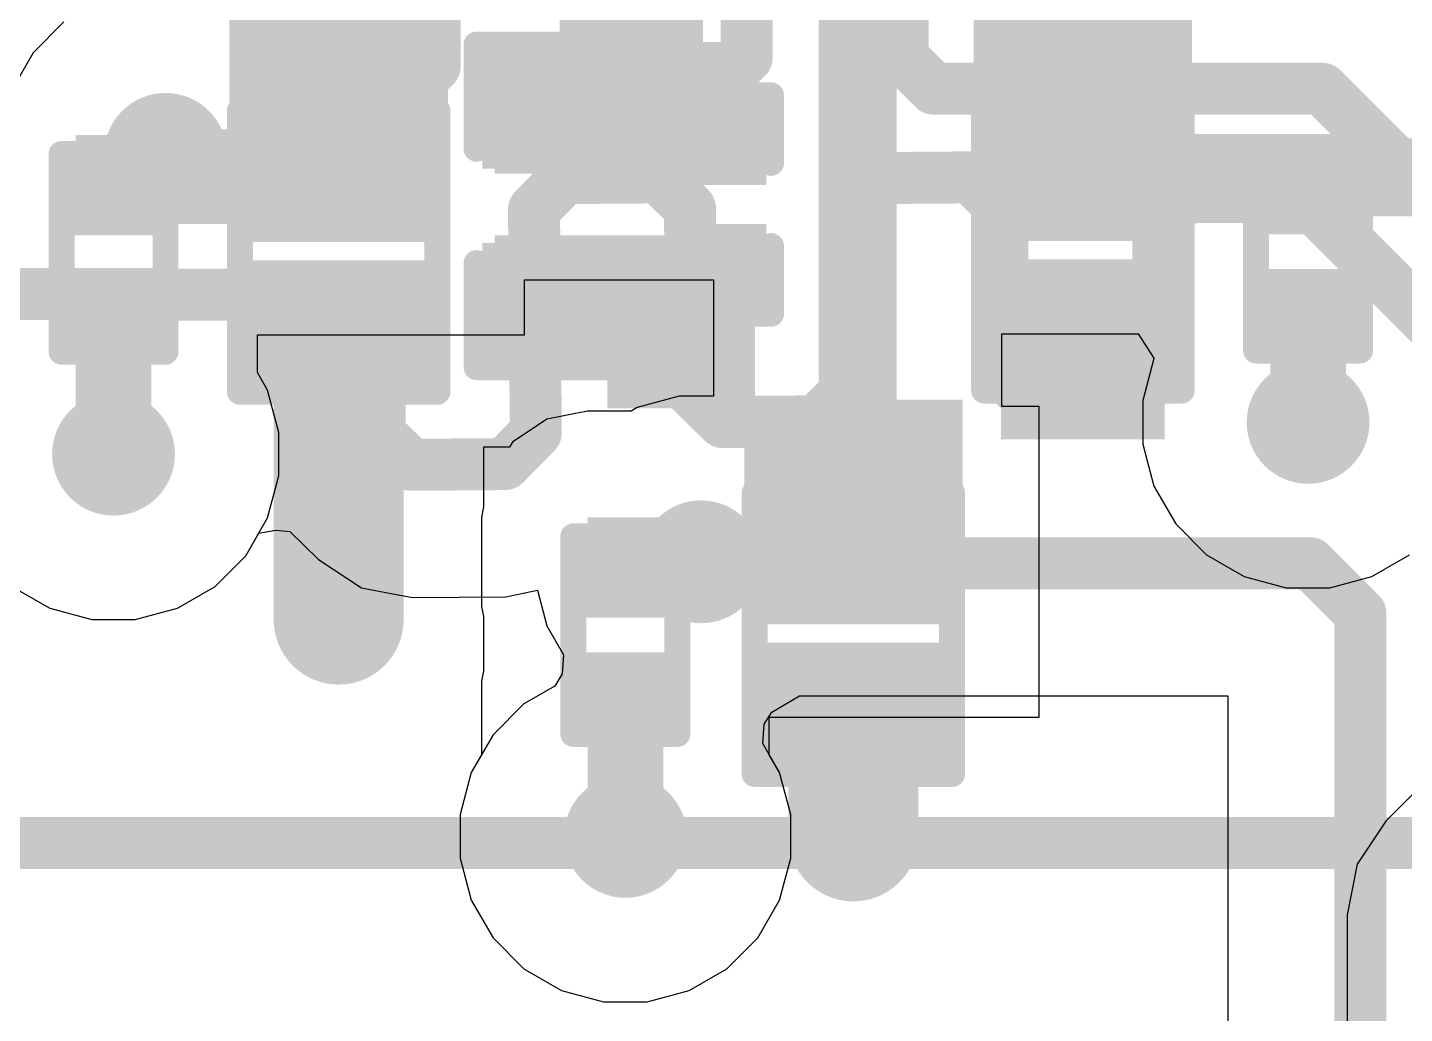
# Model space of a CAD drawing. Header units: millimetres. Extents: x -3 to 5437, y -3 to 5435.
# Drawn here: x 101.65 to 108.38, y 99.27 to 104.08 of the extents above; entities that cross this region are included whole.
import ezdxf

# ---------------------------------------------------------------- set-up
doc = ezdxf.new("R2010")
doc.units = ezdxf.units.MM
for name, color, linetype in [('BottomLayer', 5, 'Continuous'), ('TopLayer', 1, 'Continuous'), ('TopOverlay', 2, 'Continuous'), ('TopPaste', 8, 'Continuous'), ('TopSolder', 216, 'Continuous'), ('ViaHoleLayer', 16, 'Continuous')]:
    doc.layers.add(name, color=color, linetype=linetype)

# ---------------------------------------------------------------- blocks, each defined once
blk = doc.blocks.new('R___0201_66')
at = {"layer": 'TopLayer'}
for points in [[(-0.40999791, 0.18499963), (-0.13999845, 0.18499963), (-0.13999845, -0.18499963), (-0.40999791, -0.18499963)], [(0.14000099, 0.18499963), (0.41000045, 0.18499963), (0.41000045, -0.18499963), (0.14000099, -0.18499963)]]:
    blk.add_hatch(color=1, dxfattribs=at).paths.add_polyline_path(points)
at = {"layer": 'TopPaste'}
for points in [[(-0.40999791, 0.18499963), (-0.13999845, 0.18499963), (-0.13999845, -0.18499963), (-0.40999791, -0.18499963)], [(0.14000099, 0.18499963), (0.41000045, 0.18499963), (0.41000045, -0.18499963), (0.14000099, -0.18499963)]]:
    blk.add_hatch(color=8, dxfattribs=at).paths.add_polyline_path(points)
at = {"layer": 'TopSolder'}
for points in [[(-0.46499907, 0.24000079), (-0.08499729, 0.24000079), (-0.08499729, -0.24000079), (-0.46499907, -0.24000079)], [(0.08499983, 0.24000079), (0.46500161, 0.24000079), (0.46500161, -0.24000079), (0.08499983, -0.24000079)]]:
    blk.add_hatch(color=216, dxfattribs=at).paths.add_polyline_path(points)
at = {"layer": 'TopOverlay', "const_width": 0.127}
for points in [[(0.4826, 0.254), (-0.4826, 0.254)], [(-0.4826, -0.254), (-0.4826, 0.254)], [(0.4826, -0.254), (0.4826, 0.254)], [(0.4826, -0.254), (-0.4826, -0.254)]]:
    blk.add_lwpolyline(points, dxfattribs=at)
at = {"layer": 'TopOverlay', "const_width": 0.0635}
for points in [[(-0.51435, 0.254, 1), (-0.4508499999999999, 0.254, 1)], [(-0.51435, 0.254, 1), (-0.4508499999999999, 0.254, 1)], [(0.4508499999999999, 0.254, 1), (0.51435, 0.254, 1)], [(0.4508499999999999, 0.254, 1), (0.51435, 0.254, 1)], [(-0.51435, -0.254, 1), (-0.4508499999999999, -0.254, 1)], [(-0.51435, -0.254, 1), (-0.4508499999999999, -0.254, 1)], [(0.4508499999999999, -0.254, 1), (0.51435, -0.254, 1)], [(0.4508499999999999, -0.254, 1), (0.51435, -0.254, 1)]]:
    blk.add_lwpolyline(points, format="xyb", close=True, dxfattribs=at)
blk = doc.blocks.new('R___0201_67')
at = {"layer": 'TopLayer'}
for points in [[(-0.40999791, 0.18499963), (-0.13999845, 0.18499963), (-0.13999845, -0.18499963), (-0.40999791, -0.18499963)], [(0.14000099, 0.18499963), (0.41000045, 0.18499963), (0.41000045, -0.18499963), (0.14000099, -0.18499963)]]:
    blk.add_hatch(color=1, dxfattribs=at).paths.add_polyline_path(points)
at = {"layer": 'TopPaste'}
for points in [[(-0.40999791, 0.18499963), (-0.13999845, 0.18499963), (-0.13999845, -0.18499963), (-0.40999791, -0.18499963)], [(0.14000099, 0.18499963), (0.41000045, 0.18499963), (0.41000045, -0.18499963), (0.14000099, -0.18499963)]]:
    blk.add_hatch(color=8, dxfattribs=at).paths.add_polyline_path(points)
at = {"layer": 'TopSolder'}
for points in [[(-0.46499907, 0.24000079), (-0.08499729, 0.24000079), (-0.08499729, -0.24000079), (-0.46499907, -0.24000079)], [(0.08499983, 0.24000079), (0.46500161, 0.24000079), (0.46500161, -0.24000079), (0.08499983, -0.24000079)]]:
    blk.add_hatch(color=216, dxfattribs=at).paths.add_polyline_path(points)
at = {"layer": 'TopOverlay', "const_width": 0.127}
for points in [[(0.4826, 0.254), (-0.4826, 0.254)], [(-0.4826, -0.254), (-0.4826, 0.254)], [(0.4826, -0.254), (0.4826, 0.254)], [(0.4826, -0.254), (-0.4826, -0.254)]]:
    blk.add_lwpolyline(points, dxfattribs=at)
at = {"layer": 'TopOverlay', "const_width": 0.0635}
for points in [[(-0.51435, 0.254, 1), (-0.4508499999999999, 0.254, 1)], [(-0.51435, 0.254, 1), (-0.4508499999999999, 0.254, 1)], [(0.4508499999999999, 0.254, 1), (0.51435, 0.254, 1)], [(0.4508499999999999, 0.254, 1), (0.51435, 0.254, 1)], [(-0.51435, -0.254, 1), (-0.4508499999999999, -0.254, 1)], [(-0.51435, -0.254, 1), (-0.4508499999999999, -0.254, 1)], [(0.4508499999999999, -0.254, 1), (0.51435, -0.254, 1)], [(0.4508499999999999, -0.254, 1), (0.51435, -0.254, 1)]]:
    blk.add_lwpolyline(points, format="xyb", close=True, dxfattribs=at)
blk = doc.blocks.new('R___0201_68')
at = {"layer": 'TopLayer'}
for points in [[(-0.40999791, 0.18499963), (-0.13999845, 0.18499963), (-0.13999845, -0.18499963), (-0.40999791, -0.18499963)], [(0.14000099, 0.18499963), (0.41000045, 0.18499963), (0.41000045, -0.18499963), (0.14000099, -0.18499963)]]:
    blk.add_hatch(color=1, dxfattribs=at).paths.add_polyline_path(points)
at = {"layer": 'TopPaste'}
for points in [[(-0.40999791, 0.18499963), (-0.13999845, 0.18499963), (-0.13999845, -0.18499963), (-0.40999791, -0.18499963)], [(0.14000099, 0.18499963), (0.41000045, 0.18499963), (0.41000045, -0.18499963), (0.14000099, -0.18499963)]]:
    blk.add_hatch(color=8, dxfattribs=at).paths.add_polyline_path(points)
at = {"layer": 'TopSolder'}
for points in [[(-0.46499907, 0.24000079), (-0.08499729, 0.24000079), (-0.08499729, -0.24000079), (-0.46499907, -0.24000079)], [(0.08499983, 0.24000079), (0.46500161, 0.24000079), (0.46500161, -0.24000079), (0.08499983, -0.24000079)]]:
    blk.add_hatch(color=216, dxfattribs=at).paths.add_polyline_path(points)
at = {"layer": 'TopOverlay', "const_width": 0.127}
for points in [[(0.4826, 0.254), (-0.4826, 0.254)], [(-0.4826, -0.254), (-0.4826, 0.254)], [(0.4826, -0.254), (0.4826, 0.254)], [(0.4826, -0.254), (-0.4826, -0.254)]]:
    blk.add_lwpolyline(points, dxfattribs=at)
at = {"layer": 'TopOverlay', "const_width": 0.0635}
for points in [[(-0.51435, 0.254, 1), (-0.4508499999999999, 0.254, 1)], [(-0.51435, 0.254, 1), (-0.4508499999999999, 0.254, 1)], [(0.4508499999999999, 0.254, 1), (0.51435, 0.254, 1)], [(0.4508499999999999, 0.254, 1), (0.51435, 0.254, 1)], [(-0.51435, -0.254, 1), (-0.4508499999999999, -0.254, 1)], [(-0.51435, -0.254, 1), (-0.4508499999999999, -0.254, 1)], [(0.4508499999999999, -0.254, 1), (0.51435, -0.254, 1)], [(0.4508499999999999, -0.254, 1), (0.51435, -0.254, 1)]]:
    blk.add_lwpolyline(points, format="xyb", close=True, dxfattribs=at)
blk = doc.blocks.new('SOD_882_87')
at = {"layer": 'TopLayer'}
for points in [[(-0.09999980000000003, -0.4000004699999999), (-0.5999987999999999, -0.4000004699999999), (-0.5999987999999999, 0.4000004699999999), (-0.09999979999999996, 0.4000004699999999)], [(0.6000013399999999, -0.4000004699999999), (0.10000234, -0.4000004699999999), (0.10000234, 0.4000004699999999), (0.6000013399999999, 0.4000004699999999)]]:
    blk.add_hatch(color=1, dxfattribs=at).paths.add_polyline_path(points)
at = {"layer": 'TopOverlay'}
blk.add_hatch(color=2, dxfattribs=at).paths.add_polyline_path([(0.6849262399999999, -0.5334), (1.14212624, -0.5334), (1.14212624, 0.5334), (0.6849262399999999, 0.5334)])
at = {"layer": 'TopPaste'}
for points in [[(-0.09999980000000003, -0.4000004699999999), (-0.5999987999999999, -0.4000004699999999), (-0.5999987999999999, 0.4000004699999999), (-0.09999979999999996, 0.4000004699999999)], [(0.6000013399999999, -0.4000004699999999), (0.10000234, -0.4000004699999999), (0.10000234, 0.4000004699999999), (0.6000013399999999, 0.4000004699999999)]]:
    blk.add_hatch(color=8, dxfattribs=at).paths.add_polyline_path(points)
at = {"layer": 'TopSolder'}
for points in [[(-0.04499864000000007, -0.4550016300000001), (-0.65499996, -0.4550016299999999), (-0.6549999599999999, 0.4550016300000001), (-0.04499863999999992, 0.4550016299999999)], [(0.6550024999999999, -0.4550016300000001), (0.04500117999999993, -0.4550016299999999), (0.04500118000000007, 0.4550016300000001), (0.6550025, 0.4550016299999999)]]:
    blk.add_hatch(color=216, dxfattribs=at).paths.add_polyline_path(points)
at = {"layer": 'TopOverlay', "const_width": 0.127}
for points in [[(-0.6858, 0.4826), (0.6858, 0.4826)], [(-0.6858, 0.4826), (-0.6858, -0.4826)], [(0.6858, 0.4826), (0.6858, -0.4826)], [(-0.6858, -0.4826), (0.6858, -0.4826)]]:
    blk.add_lwpolyline(points, dxfattribs=at)
at = {"layer": 'TopOverlay', "const_width": 0.0635}
for points in [[(-0.71755, 0.4826, 1), (-0.6540499999999999, 0.4826, 1)], [(-0.71755, 0.4826, 1), (-0.6540499999999999, 0.4826, 1)], [(0.6540499999999999, 0.4826, 1), (0.71755, 0.4826, 1)], [(0.6540499999999999, 0.4826, 1), (0.71755, 0.4826, 1)], [(-0.71755, -0.4826, 1), (-0.6540499999999999, -0.4826, 1)], [(-0.71755, -0.4826, 1), (-0.6540499999999999, -0.4826, 1)], [(0.6540499999999999, -0.4826, 1), (0.71755, -0.4826, 1)], [(0.6540499999999999, -0.4826, 1), (0.71755, -0.4826, 1)]]:
    blk.add_lwpolyline(points, format="xyb", close=True, dxfattribs=at)
blk = doc.blocks.new('SOD_882_88')
at = {"layer": 'TopLayer'}
for points in [[(-0.09999980000000003, -0.4000004699999999), (-0.5999987999999999, -0.4000004699999999), (-0.5999987999999999, 0.4000004699999999), (-0.09999979999999996, 0.4000004699999999)], [(0.6000013399999999, -0.4000004699999999), (0.10000234, -0.4000004699999999), (0.10000234, 0.4000004699999999), (0.6000013399999999, 0.4000004699999999)]]:
    blk.add_hatch(color=1, dxfattribs=at).paths.add_polyline_path(points)
at = {"layer": 'TopOverlay'}
blk.add_hatch(color=2, dxfattribs=at).paths.add_polyline_path([(0.68510912, -0.5334), (1.14230912, -0.5334), (1.14230912, 0.5334), (0.68510912, 0.5334)])
at = {"layer": 'TopPaste'}
for points in [[(-0.09999980000000003, -0.4000004699999999), (-0.5999987999999999, -0.4000004699999999), (-0.5999987999999999, 0.4000004699999999), (-0.09999979999999996, 0.4000004699999999)], [(0.6000013399999999, -0.4000004699999999), (0.10000234, -0.4000004699999999), (0.10000234, 0.4000004699999999), (0.6000013399999999, 0.4000004699999999)]]:
    blk.add_hatch(color=8, dxfattribs=at).paths.add_polyline_path(points)
at = {"layer": 'TopSolder'}
for points in [[(-0.04499864000000007, -0.4550016300000001), (-0.65499996, -0.4550016299999999), (-0.6549999599999999, 0.4550016300000001), (-0.04499863999999992, 0.4550016299999999)], [(0.6550024999999999, -0.4550016300000001), (0.04500117999999993, -0.4550016299999999), (0.04500118000000007, 0.4550016300000001), (0.6550025, 0.4550016299999999)]]:
    blk.add_hatch(color=216, dxfattribs=at).paths.add_polyline_path(points)
at = {"layer": 'TopOverlay', "const_width": 0.127}
for points in [[(-0.6858, 0.4826), (0.6858, 0.4826)], [(-0.6858, 0.4826), (-0.6858, -0.4826)], [(0.6858, 0.4826), (0.6858, -0.4826)], [(-0.6858, -0.4826), (0.6858, -0.4826)]]:
    blk.add_lwpolyline(points, dxfattribs=at)
at = {"layer": 'TopOverlay', "const_width": 0.0635}
for points in [[(-0.71755, 0.4826, 1), (-0.6540499999999999, 0.4826, 1)], [(-0.71755, 0.4826, 1), (-0.6540499999999999, 0.4826, 1)], [(0.6540499999999999, 0.4826, 1), (0.71755, 0.4826, 1)], [(0.6540499999999999, 0.4826, 1), (0.71755, 0.4826, 1)], [(-0.71755, -0.4826, 1), (-0.6540499999999999, -0.4826, 1)], [(-0.71755, -0.4826, 1), (-0.6540499999999999, -0.4826, 1)], [(0.6540499999999999, -0.4826, 1), (0.71755, -0.4826, 1)], [(0.6540499999999999, -0.4826, 1), (0.71755, -0.4826, 1)]]:
    blk.add_lwpolyline(points, format="xyb", close=True, dxfattribs=at)
blk = doc.blocks.new('SOD_882_89')
at = {"layer": 'TopLayer'}
for points in [[(-0.09999980000000003, -0.4000004699999999), (-0.5999987999999999, -0.4000004699999999), (-0.5999987999999999, 0.4000004699999999), (-0.09999979999999996, 0.4000004699999999)], [(0.6000013399999999, -0.4000004699999999), (0.10000234, -0.4000004699999999), (0.10000234, 0.4000004699999999), (0.6000013399999999, 0.4000004699999999)]]:
    blk.add_hatch(color=1, dxfattribs=at).paths.add_polyline_path(points)
at = {"layer": 'TopOverlay'}
blk.add_hatch(color=2, dxfattribs=at).paths.add_polyline_path([(0.6899452799999999, -0.5334), (1.14714528, -0.5334), (1.14714528, 0.5334), (0.6899452799999999, 0.5334)])
at = {"layer": 'TopPaste'}
for points in [[(-0.09999980000000003, -0.4000004699999999), (-0.5999987999999999, -0.4000004699999999), (-0.5999987999999999, 0.4000004699999999), (-0.09999979999999996, 0.4000004699999999)], [(0.6000013399999999, -0.4000004699999999), (0.10000234, -0.4000004699999999), (0.10000234, 0.4000004699999999), (0.6000013399999999, 0.4000004699999999)]]:
    blk.add_hatch(color=8, dxfattribs=at).paths.add_polyline_path(points)
at = {"layer": 'TopSolder'}
for points in [[(-0.04499864000000007, -0.4550016300000001), (-0.65499996, -0.4550016299999999), (-0.6549999599999999, 0.4550016300000001), (-0.04499863999999992, 0.4550016299999999)], [(0.6550024999999999, -0.4550016300000001), (0.04500117999999993, -0.4550016299999999), (0.04500118000000007, 0.4550016300000001), (0.6550025, 0.4550016299999999)]]:
    blk.add_hatch(color=216, dxfattribs=at).paths.add_polyline_path(points)
at = {"layer": 'TopOverlay', "const_width": 0.127}
for points in [[(-0.6858, 0.4826), (0.6858, 0.4826)], [(-0.6858, 0.4826), (-0.6858, -0.4826)], [(0.6858, 0.4826), (0.6858, -0.4826)], [(-0.6858, -0.4826), (0.6858, -0.4826)]]:
    blk.add_lwpolyline(points, dxfattribs=at)
at = {"layer": 'TopOverlay', "const_width": 0.0635}
for points in [[(-0.71755, 0.4826, 1), (-0.6540499999999999, 0.4826, 1)], [(-0.71755, 0.4826, 1), (-0.6540499999999999, 0.4826, 1)], [(0.6540499999999999, 0.4826, 1), (0.71755, 0.4826, 1)], [(0.6540499999999999, 0.4826, 1), (0.71755, 0.4826, 1)], [(-0.71755, -0.4826, 1), (-0.6540499999999999, -0.4826, 1)], [(-0.71755, -0.4826, 1), (-0.6540499999999999, -0.4826, 1)], [(0.6540499999999999, -0.4826, 1), (0.71755, -0.4826, 1)], [(0.6540499999999999, -0.4826, 1), (0.71755, -0.4826, 1)]]:
    blk.add_lwpolyline(points, format="xyb", close=True, dxfattribs=at)
blk = doc.blocks.new('CAP_0201_91')
at = {"layer": 'TopLayer'}
for points in [[(-0.4499991, 0.1499997), (-0.1499997, 0.1499997), (-0.1499997, -0.1499997), (-0.4499991, -0.1499997)], [(0.1499997, 0.1499997), (0.4499991, 0.1499997), (0.4499991, -0.1499997), (0.1499997, -0.1499997)]]:
    blk.add_hatch(color=1, dxfattribs=at).paths.add_polyline_path(points)
at = {"layer": 'TopPaste'}
for points in [[(-0.4499991, 0.1499997), (-0.1499997, 0.1499997), (-0.1499997, -0.1499997), (-0.4499991, -0.1499997)], [(0.1499997, 0.1499997), (0.4499991, 0.1499997), (0.4499991, -0.1499997), (0.1499997, -0.1499997)]]:
    blk.add_hatch(color=8, dxfattribs=at).paths.add_polyline_path(points)
at = {"layer": 'TopSolder'}
for points in [[(-0.50500026, 0.20500086), (-0.09499853999999999, 0.20500086), (-0.09499853999999999, -0.20500086), (-0.50500026, -0.20500086)], [(0.09499853999999999, 0.20500086), (0.50500026, 0.20500086), (0.50500026, -0.20500086), (0.09499853999999999, -0.20500086)]]:
    blk.add_hatch(color=216, dxfattribs=at).paths.add_polyline_path(points)
at = {"layer": 'TopOverlay', "const_width": 0.127}
for points in [[(-0.5334, 0.2286), (-0.5334, -0.2286)], [(-0.5334, 0.2286), (-0.2032, 0.2286)], [(0.2032, 0.2286), (0.5334, 0.2286)], [(0.5334, 0.2286), (0.5334, -0.2286)], [(-0.5334, -0.2286), (-0.2032, -0.2286)], [(0.2032, -0.2286), (0.5334, -0.2286)]]:
    blk.add_lwpolyline(points, dxfattribs=at)
at = {"layer": 'TopOverlay', "const_width": 0.0635}
for points in [[(-0.5651499999999999, 0.2286, 1), (-0.5016499999999999, 0.2286, 1)], [(-0.5651499999999999, 0.2286, 1), (-0.5016499999999999, 0.2286, 1)], [(-0.23495, 0.2286, 1), (-0.17145, 0.2286, 1)], [(0.17145, 0.2286, 1), (0.23495, 0.2286, 1)], [(0.5016499999999999, 0.2286, 1), (0.5651499999999999, 0.2286, 1)], [(0.5016499999999999, 0.2286, 1), (0.5651499999999999, 0.2286, 1)], [(-0.5651499999999999, -0.2286, 1), (-0.5016499999999999, -0.2286, 1)], [(-0.5651499999999999, -0.2286, 1), (-0.5016499999999999, -0.2286, 1)], [(-0.23495, -0.2286, 1), (-0.17145, -0.2286, 1)], [(0.17145, -0.2286, 1), (0.23495, -0.2286, 1)], [(0.5016499999999999, -0.2286, 1), (0.5651499999999999, -0.2286, 1)], [(0.5016499999999999, -0.2286, 1), (0.5651499999999999, -0.2286, 1)]]:
    blk.add_lwpolyline(points, format="xyb", close=True, dxfattribs=at)
blk = doc.blocks.new('C___0402_92')
at = {"layer": 'TopLayer'}
for points in [[(-0.6985, -0.3175), (-0.6985, 0.3175), (-0.2412999999999999, 0.3175), (-0.2413, -0.3175)], [(0.2412999999999999, -0.3175), (0.2413, 0.3175), (0.6985, 0.3175), (0.6985, -0.3175)]]:
    blk.add_hatch(color=1, dxfattribs=at).paths.add_polyline_path(points)
at = {"layer": 'TopPaste'}
for points in [[(-0.6985, -0.3175), (-0.6985, 0.3175), (-0.2412999999999999, 0.3175), (-0.2413, -0.3175)], [(0.2412999999999999, -0.3175), (0.2413, 0.3175), (0.6985, 0.3175), (0.6985, -0.3175)]]:
    blk.add_hatch(color=8, dxfattribs=at).paths.add_polyline_path(points)
at = {"layer": 'TopSolder'}
for points in [[(-0.7584998799999999, -0.37749988), (-0.7584998799999999, 0.37749988), (-0.18130012, 0.37749988), (-0.18130012, -0.37749988)], [(0.18130012, -0.37749988), (0.18130012, 0.37749988), (0.7584998799999999, 0.37749988), (0.7584998799999999, -0.37749988)]]:
    blk.add_hatch(color=216, dxfattribs=at).paths.add_polyline_path(points)
at = {"layer": 'TopOverlay', "const_width": 0.127}
for points in [[(-0.7874, 0.4064), (-0.7874, -0.4064)], [(-0.7874, 0.4064), (-0.2794, 0.4064)], [(0.2794, 0.4064), (0.7874, 0.4064)], [(0.7874, 0.4064), (0.7874, -0.4064)], [(-0.7874, -0.4064), (-0.2794, -0.4064)], [(0.2794, -0.4064), (0.7874, -0.4064)]]:
    blk.add_lwpolyline(points, dxfattribs=at)
at = {"layer": 'TopOverlay', "const_width": 0.0635}
for points in [[(-0.8191499999999999, 0.4064, 1), (-0.7556499999999999, 0.4064, 1)], [(-0.8191499999999999, 0.4064, 1), (-0.7556499999999999, 0.4064, 1)], [(-0.31115, 0.4064, 1), (-0.24765, 0.4064, 1)], [(0.24765, 0.4064, 1), (0.31115, 0.4064, 1)], [(0.7556499999999999, 0.4064, 1), (0.8191499999999999, 0.4064, 1)], [(0.7556499999999999, 0.4064, 1), (0.8191499999999999, 0.4064, 1)], [(-0.8191499999999999, -0.4064, 1), (-0.7556499999999999, -0.4064, 1)], [(-0.8191499999999999, -0.4064, 1), (-0.7556499999999999, -0.4064, 1)], [(-0.31115, -0.4064, 1), (-0.24765, -0.4064, 1)], [(0.24765, -0.4064, 1), (0.31115, -0.4064, 1)], [(0.7556499999999999, -0.4064, 1), (0.8191499999999999, -0.4064, 1)], [(0.7556499999999999, -0.4064, 1), (0.8191499999999999, -0.4064, 1)]]:
    blk.add_lwpolyline(points, format="xyb", close=True, dxfattribs=at)

msp = doc.modelspace()

# ---------------------------------------------------------------- hatches: boundary and pattern name
at = {"layer": 'BottomLayer'}
h = msp.add_hatch(color=5, dxfattribs=at)
edge = h.paths.add_edge_path()
edge.add_arc((102.325043, 103.46449716), 0.2999994, 0, 360)
h = msp.add_hatch(color=5, dxfattribs=at)
edge = h.paths.add_edge_path()
edge.add_arc((107.90700034, 102.15611776), 0.2999994, 0, 360)
h = msp.add_hatch(color=5, dxfattribs=at)
edge = h.paths.add_edge_path()
edge.add_arc((102.07081948, 102.00089836), 0.2999994, 0, 360)
h = msp.add_hatch(color=5, dxfattribs=at)
edge = h.paths.add_edge_path()
edge.add_arc((104.94127348, 101.47511836), 0.2999994, 0, 360)
h = msp.add_hatch(color=5, dxfattribs=at)
edge = h.paths.add_edge_path()
edge.add_arc((103.17081982, 101.19289896), 0.2999994, 0, 360)
h = msp.add_hatch(color=5, dxfattribs=at)
edge = h.paths.add_edge_path()
edge.add_arc((104.5718, 100.13451652), 0.2999994, 0, 360)
at = {"layer": 'TopLayer'}
for points in [[(104.25103356, 103.7336), (104.95103724, 103.7336), (104.95103724, 104.82815204), (104.25103356, 104.82815204)], [(103.93353356, 103.36974246), (105.20443272, 103.36974246), (105.20443272, 104.01299746), (103.93353356, 104.01299746)], [(103.505, 103.55922138), (101.88582112, 103.55922138), (101.88582112, 103.12400254), (103.505, 103.12400254)], [(106.47281982, 103.12928066), (108.0919987, 103.12928066), (108.0919987, 103.5644995), (106.47281982, 103.5644995)], [(103.93353356, 102.5144), (105.20443272, 102.5144), (105.20443272, 103.06974052), (103.93353356, 103.06974052)], [(104.48302446, 102.22392052), (105.20443018, 102.22392052), (105.20443018, 103.06974052), (104.48302446, 103.06974052)], [(106.40699826, 102.073837), (107.20700174, 102.073837), (107.20700174, 102.80829324), (106.40699826, 102.80829324)], [(101.88581858, 101.854), (102.25582038, 101.854), (102.25582038, 102.75796568), (101.88581858, 102.75796568)], [(107.72199944, 101.981), (108.09200124, 101.981), (108.09200124, 102.76346732), (107.72199944, 102.76346732)], [(106.01961524, 101.69283954), (104.38680164, 101.69283954), (104.38680164, 101.2576207), (106.01961524, 101.2576207)], [(104.3867991, 99.949), (104.7568009, 99.949), (104.7568009, 100.89158384), (104.3867991, 100.89158384)]]:
    msp.add_hatch(color=1, dxfattribs=at).paths.add_polyline_path(points)
h = msp.add_hatch(color=1, dxfattribs=at)
edge = h.paths.add_edge_path()
edge.add_arc((102.325043, 103.46449716), 0.2999994, 0, 360)
h = msp.add_hatch(color=1, dxfattribs=at)
edge = h.paths.add_edge_path()
edge.add_arc((107.90700034, 102.15611776), 0.2999994, 0, 360)
h = msp.add_hatch(color=1, dxfattribs=at)
edge = h.paths.add_edge_path()
edge.add_arc((102.07081948, 102.00089836), 0.2999994, 0, 360)
h = msp.add_hatch(color=1, dxfattribs=at)
edge = h.paths.add_edge_path()
edge.add_arc((104.94127348, 101.47511836), 0.2999994, 0, 360)
h = msp.add_hatch(color=1, dxfattribs=at)
edge = h.paths.add_edge_path()
edge.add_arc((103.17081982, 101.19289896), 0.2999994, 0, 360)
h = msp.add_hatch(color=1, dxfattribs=at)
edge = h.paths.add_edge_path()
edge.add_arc((104.5718, 100.13451652), 0.2999994, 0, 360)
at = {"layer": 'ViaHoleLayer'}
h = msp.add_hatch(color=16, dxfattribs=at)
edge = h.paths.add_edge_path()
edge.add_arc((102.325043, 103.46449716), 0.1499997, 0, 360)
h = msp.add_hatch(color=16, dxfattribs=at)
edge = h.paths.add_edge_path()
edge.add_arc((107.90700034, 102.15611776), 0.1499997, 0, 360)
h = msp.add_hatch(color=16, dxfattribs=at)
edge = h.paths.add_edge_path()
edge.add_arc((102.07081948, 102.00089836), 0.1499997, 0, 360)
h = msp.add_hatch(color=16, dxfattribs=at)
edge = h.paths.add_edge_path()
edge.add_arc((104.94127348, 101.47511836), 0.1499997, 0, 360)
h = msp.add_hatch(color=16, dxfattribs=at)
edge = h.paths.add_edge_path()
edge.add_arc((103.17081982, 101.19289896), 0.1499997, 0, 360)
h = msp.add_hatch(color=16, dxfattribs=at)
edge = h.paths.add_edge_path()
edge.add_arc((104.5718, 100.13451652), 0.1499997, 0, 360)

# ---------------------------------------------------------------- linework, layer by layer
at = {"layer": 'BottomLayer'}
for p, q in [((101.82892004, 104.1110567), (101.67848346, 103.96062012)), ((101.67848346, 103.96062012), (101.57210826, 103.7763736)), ((102.71737902, 101.5047754), (102.7806301, 101.61432814)), ((102.7806301, 101.61432814), (102.8640818, 101.62890012)), ((102.8640818, 101.62890012), (102.93270752, 101.62373122)), ((102.93270752, 101.62373122), (103.07152106, 101.48712748)), ((102.56694244, 101.35433882), (102.71737902, 101.5047754)), ((103.07152106, 101.48712748), (103.07153376, 101.48711732)), ((103.07153376, 101.48711732), (103.2826865, 101.34847142)), ((101.57469652, 101.35433882), (101.75894304, 101.24796362)), ((102.38269592, 101.24796362), (102.56694244, 101.35433882)), ((103.2826865, 101.34847142), (103.28269158, 101.34847142)), ((103.28269158, 101.34847142), (103.28270174, 101.3484638)), ((103.28270174, 101.3484638), (103.43626506, 101.31920046)), ((103.43626506, 101.31920046), (103.53083942, 101.30117662)), ((103.98803942, 101.30485708), (104.14184912, 101.3367417)), ((104.14184912, 101.3367417), (104.18833874, 101.16324192)), ((101.75894304, 101.24796362), (101.96444428, 101.19289896)), ((102.17719468, 101.19289896), (102.38269592, 101.24796362)), ((103.53083942, 101.30117662), (103.53084704, 101.30117916)), ((103.53084704, 101.30117916), (103.53085466, 101.30117662)), ((103.53085466, 101.30117662), (103.98803942, 101.30485708)), ((101.96444428, 101.19289896), (102.17719468, 101.19289896)), ((104.18833874, 101.16324192), (104.27008356, 101.0216547)), ((104.27008356, 101.0216547), (104.26295886, 100.92756802)), ((104.26295886, 100.92756802), (104.22614918, 100.86795168)), ((104.22614918, 100.86795168), (104.07567704, 100.78107606)), ((104.07567704, 100.78107606), (103.92524046, 100.63063948)), ((105.2869243, 100.7416832), (105.422954, 100.82022)), ((105.422954, 100.82022), (107.51528916, 100.82022)), ((107.51528916, 100.82022), (107.51528916, 95.0266578)), ((105.25011462, 100.68206686), (105.2869243, 100.7416832)), ((105.24298992, 100.58798018), (105.25011462, 100.68206686)), ((103.92524046, 100.63063948), (103.81886526, 100.44639296)), ((105.32473474, 100.44639296), (105.24298992, 100.58798018)), ((103.81886526, 100.44639296), (103.7638006, 100.24089172)), ((105.3797994, 100.24089172), (105.32473474, 100.44639296)), ((103.7638006, 100.24089172), (103.7638006, 100.02814132)), ((105.3797994, 100.02814132), (105.3797994, 100.24089172)), ((103.7638006, 100.02814132), (103.81886526, 99.82264008)), ((105.32473474, 99.82264008), (105.3797994, 100.02814132)), ((103.81886526, 99.82264008), (103.92524046, 99.63839355999998)), ((105.21835954, 99.63839355999998), (105.32473474, 99.82264008)), ((103.92524046, 99.63839355999998), (104.07567704, 99.48795697999999)), ((105.06792296, 99.48795697999999), (105.21835954, 99.63839355999998)), ((104.07567704, 99.48795697999999), (104.25992356, 99.38158177999999)), ((104.88367644, 99.38158177999999), (105.06792296, 99.48795697999999)), ((104.25992356, 99.38158177999999), (104.4654248, 99.32651711999999)), ((104.6781752, 99.32651711999999), (104.88367644, 99.38158177999999)), ((104.4654248, 99.32651711999999), (104.6781752, 99.32651711999999))]:
    msp.add_line(p, q, dxfattribs=at)
at = {"layer": 'BottomLayer', "const_width": 0.254}
for points in [[(103.64032104, 103.8954361), (103.64032104, 104.99028786)], [(104.40232104, 103.93767376), (104.40232104, 104.99028786)], [(105.16432104, 103.93767376), (105.16432104, 104.5090493)], [(105.92632104, 103.93767376), (105.92632104, 104.5090493)], [(103.36090834, 103.6160234), (103.64032104, 103.8954361)], [(104.40232104, 103.93767376), (104.55472104, 103.78527376)], [(105.01192104, 103.78527376), (105.16432104, 103.93767376)], [(105.92632104, 103.93767376), (106.07872104, 103.78527376)], [(104.55472104, 103.78527376), (105.01192104, 103.78527376)], [(106.07872104, 103.78527376), (106.31835734, 103.78527376)], [(106.31835734, 103.78527376), (107.97517648, 103.78527376)], [(107.97517648, 103.78527376), (109.03828078, 102.72216946)], [(103.20516316, 103.46027822), (103.36090834, 103.6160234)], [(102.325043, 103.46449716), (102.32926194, 103.46027822)], [(102.32926194, 103.46027822), (103.20516316, 103.46027822)], [(104.12523752, 103.19494474), (104.27640308, 103.34856394)], [(104.27640308, 103.34856394), (104.73358784, 103.3522444)], [(104.73358784, 103.3522444), (104.88721212, 103.2010763)], [(105.64928578, 103.19494474), (105.80045134, 103.34856394)], [(105.80045134, 103.34856394), (106.25763864, 103.3522444)], [(106.25763864, 103.3522444), (106.41126292, 103.2010763)], [(107.1739538, 103.1179802), (107.3251219, 103.2715994)], [(107.3251219, 103.2715994), (107.63370396, 103.2715994)], [(107.63370396, 103.2715994), (107.868847, 103.2715994)], [(107.868847, 103.2715994), (108.60648078, 102.53396562)], [(104.88721212, 103.2010763), (104.8943927, 102.30851014)], [(106.41126292, 103.2010763), (106.41777802, 102.3914259)], [(104.12523752, 103.19494474), (104.13400052, 102.10589942)], [(105.64928578, 103.19494474), (105.65636984, 102.3146417)], [(107.1739538, 103.1179802), (107.17975262, 102.39755492)], [(100.9113425, 102.78349776), (102.3250811, 102.78349776)], [(102.3250811, 102.78349776), (102.35289664, 102.78349776)], [(102.35289664, 102.78349776), (102.35711558, 102.77927882)], [(102.35711558, 102.77927882), (102.74596672, 102.77927882)], [(102.74596672, 102.77927882), (102.75018566, 102.78349776)], [(102.75018566, 102.78349776), (103.20083754, 102.78349776)], [(103.20083754, 102.78349776), (103.21401252, 102.79667274)], [(103.21401252, 102.79667274), (103.36763426, 102.64549956)], [(103.36763426, 102.64549956), (103.37202592, 102.09976786)], [(107.02857944, 102.24393318), (107.17975262, 102.39755492)], [(106.41777802, 102.3914259), (106.57139468, 102.24025526)], [(104.8943927, 102.30851014), (105.04800936, 102.1573395)], [(105.50519666, 102.16101996), (105.65636984, 102.3146417)], [(106.57139468, 102.24025526), (107.02857944, 102.24393318)], [(105.04800936, 102.1573395), (105.50519666, 102.16101996)], [(103.37202592, 102.09976786), (103.52564258, 101.94859722)], [(103.98282734, 101.95227768), (104.13400052, 102.10589942)], [(103.52564258, 101.94859722), (103.98282734, 101.95227768)], [(104.94873092, 101.46766092), (107.91733306, 101.46766092)], [(107.91733306, 101.46766092), (108.16273008, 101.2222639)], [(108.16273008, 92.09945257999999), (108.16273008, 101.2222639)]]:
    msp.add_lwpolyline(points, dxfattribs=at)
at = {"layer": 'BottomLayer', "const_width": 0.127}
for points in [[(103.57682104, 103.8954361, 1), (103.70382104, 103.8954361, 1)], [(103.57682104, 103.8954361, 1), (103.70382104, 103.8954361, 1)], [(104.33882104, 103.93767376, 1), (104.46582104, 103.93767376, 1)], [(104.33882104, 103.93767376, 1), (104.46582104, 103.93767376, 1)], [(105.10082104, 103.93767376, 1), (105.22782104, 103.93767376, 1)], [(105.10082104, 103.93767376, 1), (105.22782104, 103.93767376, 1)], [(105.86282104, 103.93767376, 1), (105.98982104, 103.93767376, 1)], [(105.86282104, 103.93767376, 1), (105.98982104, 103.93767376, 1)], [(104.49122104, 103.78527376, 1), (104.61822104, 103.78527376, 1)], [(104.49122104, 103.78527376, 1), (104.61822104, 103.78527376, 1)], [(104.94842104, 103.78527376, 1), (105.07542104, 103.78527376, 1)], [(104.94842104, 103.78527376, 1), (105.07542104, 103.78527376, 1)], [(106.01522104, 103.78527376, 1), (106.14222104, 103.78527376, 1)], [(106.01522104, 103.78527376, 1), (106.14222104, 103.78527376, 1)], [(106.25485734, 103.78527376, 1), (106.38185734, 103.78527376, 1)], [(106.25485734, 103.78527376, 1), (106.38185734, 103.78527376, 1)], [(107.91167648, 103.78527376, 1), (108.03867648, 103.78527376, 1)], [(107.91167648, 103.78527376, 1), (108.03867648, 103.78527376, 1)], [(103.29740834, 103.6160234, 1), (103.42440834, 103.6160234, 1)], [(103.29740834, 103.6160234, 1), (103.42440834, 103.6160234, 1)], [(102.261543, 103.46449716, 1), (102.388543, 103.46449716, 1)], [(102.26576194, 103.46027822, 1), (102.39276194, 103.46027822, 1)], [(102.26576194, 103.46027822, 1), (102.39276194, 103.46027822, 1)], [(103.14166316, 103.46027822, 1), (103.26866316, 103.46027822, 1)], [(103.14166316, 103.46027822, 1), (103.26866316, 103.46027822, 1)], [(104.21290308, 103.34856394, 1), (104.33990308, 103.34856394, 1)], [(104.21290308, 103.34856394, 1), (104.33990308, 103.34856394, 1)], [(104.67008784, 103.3522444, 1), (104.79708784, 103.3522444, 1)], [(104.67008784, 103.3522444, 1), (104.79708784, 103.3522444, 1)], [(105.73695134, 103.34856394, 1), (105.86395134, 103.34856394, 1)], [(105.73695134, 103.34856394, 1), (105.86395134, 103.34856394, 1)], [(106.19413864, 103.3522444, 1), (106.32113864, 103.3522444, 1)], [(106.19413864, 103.3522444, 1), (106.32113864, 103.3522444, 1)], [(107.2616219, 103.2715994, 1), (107.3886219, 103.2715994, 1)], [(107.2616219, 103.2715994, 1), (107.3886219, 103.2715994, 1)], [(107.57020396, 103.2715994, 1), (107.69720396, 103.2715994, 1)], [(107.57020396, 103.2715994, 1), (107.69720396, 103.2715994, 1)], [(107.805347, 103.2715994, 1), (107.932347, 103.2715994, 1)], [(107.805347, 103.2715994, 1), (107.932347, 103.2715994, 1)], [(104.82371212, 103.2010763, 1), (104.95071212, 103.2010763, 1)], [(104.82371212, 103.2010763, 1), (104.95071212, 103.2010763, 1)], [(106.34776292, 103.2010763, 1), (106.47476292, 103.2010763, 1)], [(106.34776292, 103.2010763, 1), (106.47476292, 103.2010763, 1)], [(104.06173752, 103.19494474, 1), (104.18873752, 103.19494474, 1)], [(104.06173752, 103.19494474, 1), (104.18873752, 103.19494474, 1)], [(105.58578578, 103.19494474, 1), (105.71278578, 103.19494474, 1)], [(105.58578578, 103.19494474, 1), (105.71278578, 103.19494474, 1)], [(107.1104538, 103.1179802, 1), (107.2374538, 103.1179802, 1)], [(107.1104538, 103.1179802, 1), (107.2374538, 103.1179802, 1)], [(102.2615811, 102.78349776, 1), (102.3885811, 102.78349776, 1)], [(102.2615811, 102.78349776, 1), (102.3885811, 102.78349776, 1)], [(102.28939664, 102.78349776, 1), (102.41639664, 102.78349776, 1)], [(102.28939664, 102.78349776, 1), (102.41639664, 102.78349776, 1)], [(102.29361558, 102.77927882, 1), (102.42061558, 102.77927882, 1)], [(102.29361558, 102.77927882, 1), (102.42061558, 102.77927882, 1)], [(102.68246672, 102.77927882, 1), (102.80946672, 102.77927882, 1)], [(102.68246672, 102.77927882, 1), (102.80946672, 102.77927882, 1)], [(102.68668566, 102.78349776, 1), (102.81368566, 102.78349776, 1)], [(102.68668566, 102.78349776, 1), (102.81368566, 102.78349776, 1)], [(103.13733754, 102.78349776, 1), (103.26433754, 102.78349776, 1)], [(103.13733754, 102.78349776, 1), (103.26433754, 102.78349776, 1)], [(103.15051252, 102.79667274, 1), (103.27751252, 102.79667274, 1)], [(103.15051252, 102.79667274, 1), (103.27751252, 102.79667274, 1)], [(103.30413426, 102.64549956, 1), (103.43113426, 102.64549956, 1)], [(103.30413426, 102.64549956, 1), (103.43113426, 102.64549956, 1)], [(107.11625262, 102.39755492, 1), (107.24325262, 102.39755492, 1)], [(107.11625262, 102.39755492, 1), (107.24325262, 102.39755492, 1)], [(106.35427802, 102.3914259, 1), (106.48127802, 102.3914259, 1)], [(106.35427802, 102.3914259, 1), (106.48127802, 102.3914259, 1)], [(104.8308927, 102.30851014, 1), (104.9578927, 102.30851014, 1)], [(104.8308927, 102.30851014, 1), (104.9578927, 102.30851014, 1)], [(105.59286984, 102.3146417, 1), (105.71986984, 102.3146417, 1)], [(105.59286984, 102.3146417, 1), (105.71986984, 102.3146417, 1)], [(106.50789468, 102.24025526, 1), (106.63489468, 102.24025526, 1)], [(106.50789468, 102.24025526, 1), (106.63489468, 102.24025526, 1)], [(106.96507944, 102.24393318, 1), (107.09207944, 102.24393318, 1)], [(106.96507944, 102.24393318, 1), (107.09207944, 102.24393318, 1)], [(104.98450936, 102.1573395, 1), (105.11150936, 102.1573395, 1)], [(104.98450936, 102.1573395, 1), (105.11150936, 102.1573395, 1)], [(105.44169666, 102.16101996, 1), (105.56869666, 102.16101996, 1)], [(105.44169666, 102.16101996, 1), (105.56869666, 102.16101996, 1)], [(103.30852592, 102.09976786, 1), (103.43552592, 102.09976786, 1)], [(103.30852592, 102.09976786, 1), (103.43552592, 102.09976786, 1)], [(104.07050052, 102.10589942, 1), (104.19750052, 102.10589942, 1)], [(104.07050052, 102.10589942, 1), (104.19750052, 102.10589942, 1)], [(103.46214258, 101.94859722, 1), (103.58914258, 101.94859722, 1)], [(103.46214258, 101.94859722, 1), (103.58914258, 101.94859722, 1)], [(103.91932734, 101.95227768, 1), (104.04632734, 101.95227768, 1)], [(103.91932734, 101.95227768, 1), (104.04632734, 101.95227768, 1)], [(104.88523092, 101.46766092, 1), (105.01223092, 101.46766092, 1)], [(107.85383306, 101.46766092, 1), (107.98083306, 101.46766092, 1)], [(107.85383306, 101.46766092, 1), (107.98083306, 101.46766092, 1)], [(108.09923008, 101.2222639, 1), (108.22623008, 101.2222639, 1)], [(108.09923008, 101.2222639, 1), (108.22623008, 101.2222639, 1)]]:
    msp.add_lwpolyline(points, format="xyb", close=True, dxfattribs=at)
at = {"layer": 'TopLayer'}
for p, q in [((110.96015908, 102.88250442), (108.2870199, 100.20936524)), ((104.07881902, 102.5835007), (104.07881902, 102.85179074)), ((104.07881902, 102.85179074), (105.00140798, 102.85179074)), ((105.00140798, 102.85179074), (105.00140798, 102.28311776)), ((106.41046282, 102.23311786), (106.41046282, 102.58900234)), ((106.41046282, 102.58900234), (107.0772814, 102.58900234)), ((107.0772814, 102.58900234), (107.15361348, 102.4687054)), ((102.7737721, 102.39934562), (102.7737721, 102.5835007)), ((102.7737721, 102.5835007), (104.07881902, 102.5835007)), ((107.15246032, 102.46200234), (107.09900094, 102.26249296)), ((107.15361348, 102.4687054), (107.15246032, 102.46200234)), ((102.82375422, 102.3127748), (102.7737721, 102.39934562)), ((102.87881888, 102.10727356), (102.82375422, 102.3127748)), ((104.83489828, 102.28311776), (104.62939704, 102.2280531)), ((105.00140798, 102.28311776), (104.83489828, 102.28311776)), ((107.09900094, 102.26249296), (107.09900094, 102.04974256)), ((104.3867991, 102.21079126), (104.18858766, 102.17136538)), ((104.5994987, 102.21079126), (104.3867991, 102.21079126)), ((104.62939704, 102.2280531), (104.5994987, 102.21079126)), ((106.59343426, 102.23311786), (106.41046282, 102.23311786)), ((106.59343426, 100.71711886), (106.59343426, 102.23311786)), ((104.18858766, 102.17136538), (104.02055142, 102.05908722)), ((102.87881888, 101.89452316), (102.87881888, 102.10727356)), ((104.02055142, 102.05908722), (104.00472214, 102.03539664)), ((104.00472214, 102.03539664), (103.87880164, 102.03539664)), ((103.87880164, 102.03539664), (103.87880164, 101.74288516)), ((107.09900094, 102.04974256), (107.1540656, 101.84424132)), ((102.82375422, 101.68902192), (102.87881888, 101.89452316)), ((107.1540656, 101.84424132), (107.2604408, 101.6599948)), ((103.87880164, 101.74288516), (103.86884738, 101.69283954)), ((102.71737902, 101.5047754), (102.82375422, 101.68902192)), ((103.86884738, 101.69283954), (103.86884738, 101.25761816)), ((107.2604408, 101.6599948), (107.41087738, 101.50955822)), ((102.56694244, 101.35433882), (102.71737902, 101.5047754)), ((107.41087738, 101.50955822), (107.5951239, 101.40318302)), ((108.21887678, 101.40318302), (108.4031233, 101.50955822)), ((107.5951239, 101.40318302), (107.80062514, 101.34811836)), ((108.01337554, 101.34811836), (108.21887678, 101.40318302)), ((101.57469652, 101.35433882), (101.75894304, 101.24796362)), ((102.38269592, 101.24796362), (102.56694244, 101.35433882)), ((107.80062514, 101.34811836), (108.01337554, 101.34811836)), ((101.75894304, 101.24796362), (101.96444428, 101.19289896)), ((102.17719468, 101.19289896), (102.38269592, 101.24796362)), ((103.86884738, 101.25761816), (103.87880164, 101.20757254)), ((101.96444428, 101.19289896), (102.17719468, 101.19289896)), ((103.87880164, 101.20757254), (103.87880164, 100.94162946)), ((103.87880164, 100.94162946), (103.86884738, 100.89158384)), ((103.86884738, 100.89158384), (103.86884738, 100.53296378)), ((105.27475262, 100.53296378), (105.27475262, 100.71711886)), ((105.27475262, 100.71711886), (106.59343426, 100.71711886)), ((103.86884738, 100.53296378), (103.81886526, 100.44639296)), ((105.32473474, 100.44639296), (105.27475262, 100.53296378)), ((103.81886526, 100.44639296), (103.7638006, 100.24089172)), ((105.3797994, 100.24089172), (105.32473474, 100.44639296)), ((103.7638006, 100.24089172), (103.7638006, 100.02814132)), ((105.3797994, 100.02814132), (105.3797994, 100.24089172)), ((108.2870199, 100.20936524), (108.1466722, 99.99931993999999)), ((103.7638006, 100.02814132), (103.81886526, 99.82264008)), ((105.32473474, 99.82264008), (105.3797994, 100.02814132)), ((108.1466722, 99.99931993999999), (108.09738858, 99.75155563999999)), ((103.81886526, 99.82264008), (103.92524046, 99.63839355999998)), ((105.21835954, 99.63839355999998), (105.32473474, 99.82264008)), ((108.09738858, 99.75155563999999), (108.09738858, 92.02802524)), ((103.92524046, 99.63839355999998), (104.07567704, 99.48795697999999)), ((105.06792296, 99.48795697999999), (105.21835954, 99.63839355999998)), ((104.07567704, 99.48795697999999), (104.25992356, 99.38158177999999)), ((104.88367644, 99.38158177999999), (105.06792296, 99.48795697999999)), ((104.25992356, 99.38158177999999), (104.4654248, 99.32651711999999)), ((104.6781752, 99.32651711999999), (104.88367644, 99.38158177999999)), ((104.4654248, 99.32651711999999), (104.6781752, 99.32651711999999))]:
    msp.add_line(p, q, dxfattribs=at)
for points, const_width in [([(103.36203356, 103.63431394), (103.36203356, 105.16247192)], 0.3809999999999999), ([(105.7059354, 101.58161802), (105.7059354, 105.16957376)], 0.3809999999999999), ([(106.80593574, 103.4496661), (106.80593574, 105.16957376)], 0.3809999999999999), ([(103.17081982, 103.3415002), (103.36203356, 103.53271394)], 0.3809999999999999), ([(103.1610205, 103.35129952), (103.17081982, 103.3415002)], 0.3809999999999999), ([(106.80210034, 103.3519015), (106.80593574, 103.3480661)], 0.3809999999999999), ([(106.80593574, 103.34700184), (106.80593574, 103.3480661)], 0.3809999999999999), ([(106.80593574, 103.3480661), (106.807, 103.34700184)], 0.3809999999999999), ([(106.80593574, 103.34700184), (106.81583666, 103.33710092)], 0.3809999999999999), ([(107.90700034, 103.33710092), (107.92249942, 103.3526)], 0.3809999999999999), ([(107.92249942, 103.3526), (109.474, 103.3526)], 0.3809999999999999), ([(106.81583666, 103.33710092), (107.90700034, 103.33710092)], 0.3809999999999999), ([(103.17081982, 101.19289896), (103.17081982, 102.4614664)], 0.635), ([(105.6805354, 101.48001802), (105.68543506, 101.47511836)], 0.3809999999999999), ([(105.68543506, 100.13451652), (105.68543506, 100.58823672)], 0.635)]:
    msp.add_lwpolyline(points, dxfattribs=dict(at, const_width=const_width))
for points, const_width in [([(103.26678356, 103.63431394, 1), (103.45728356, 103.63431394, 1)], 0.1905), ([(103.26678356, 103.53271394, 1), (103.45728356, 103.53271394, 1)], 0.1905), ([(106.71068574, 103.4496661, 1), (106.90118574, 103.4496661, 1)], 0.1905), ([(103.0657705, 103.35129952, 1), (103.2562705, 103.35129952, 1)], 0.1905), ([(103.07556982, 103.3415002, 1), (103.26606982, 103.3415002, 1)], 0.1905), ([(103.07556982, 103.3415002, 1), (103.26606982, 103.3415002, 1)], 0.1905), ([(106.70685034, 103.3519015, 1), (106.89735034, 103.3519015, 1)], 0.1905), ([(106.71068574, 103.3480661, 1), (106.90118574, 103.3480661, 1)], 0.1905), ([(106.71068574, 103.3480661, 1), (106.90118574, 103.3480661, 1)], 0.1905), ([(106.71068574, 103.3480661, 1), (106.90118574, 103.3480661, 1)], 0.1905), ([(106.71068574, 103.34700184, 1), (106.90118574, 103.34700184, 1)], 0.1905), ([(106.71068574, 103.34700184, 1), (106.90118574, 103.34700184, 1)], 0.1905), ([(106.71175, 103.34700184, 1), (106.90225, 103.34700184, 1)], 0.1905), ([(107.82724942, 103.3526, 1), (108.01774942, 103.3526, 1)], 0.1905), ([(107.82724942, 103.3526, 1), (108.01774942, 103.3526, 1)], 0.1905), ([(106.72058666, 103.33710092, 1), (106.91108666, 103.33710092, 1)], 0.1905), ([(106.72058666, 103.33710092, 1), (106.91108666, 103.33710092, 1)], 0.1905), ([(107.81175034, 103.33710092, 1), (108.00225034, 103.33710092, 1)], 0.1905), ([(107.81175034, 103.33710092, 1), (108.00225034, 103.33710092, 1)], 0.1905), ([(103.01206982, 102.4614664, 1), (103.32956982, 102.4614664, 1)], 0.3175), ([(105.6106854, 101.58161802, 1), (105.8011854, 101.58161802, 1)], 0.1905), ([(105.5852854, 101.48001802, 1), (105.7757854, 101.48001802, 1)], 0.1905), ([(105.59018506, 101.47511836, 1), (105.78068506, 101.47511836, 1)], 0.1905), ([(103.01206982, 101.19289896, 1), (103.32956982, 101.19289896, 1)], 0.3175), ([(105.52668506, 100.58823672, 1), (105.84418506, 100.58823672, 1)], 0.3175), ([(105.52668506, 100.13451652, 1), (105.84418506, 100.13451652, 1)], 0.3175)]:
    msp.add_lwpolyline(points, format="xyb", close=True, dxfattribs=dict(at, const_width=const_width))
at = {"layer": 'TopOverlay', "const_width": 0.254}
msp.add_lwpolyline([(99.314, 100.1014), (108.585, 100.1014)], dxfattribs=at)

# ---------------------------------------------------------------- block references
for name, p, rotation in [('SOD_882_89', (106.807, 102.997), 90), ('SOD_882_87', (103.17081982, 102.99149836), 90), ('C___0402_92', (104.25103356, 103.2129), 90), ('CAP_0201_91', (105.05443302, 103.21974276), 90), ('R___0201_66', (102.07081948, 102.98378184), 270), ('R___0201_68', (107.90700034, 102.98928348), 270), ('SOD_882_88', (105.68543506, 101.12511652), 90), ('R___0201_67', (104.5718, 101.1174), 270)]:
    msp.add_blockref(name, p, dxfattribs=dict(rotation=rotation))

doc.saveas('drawing.dxf')
